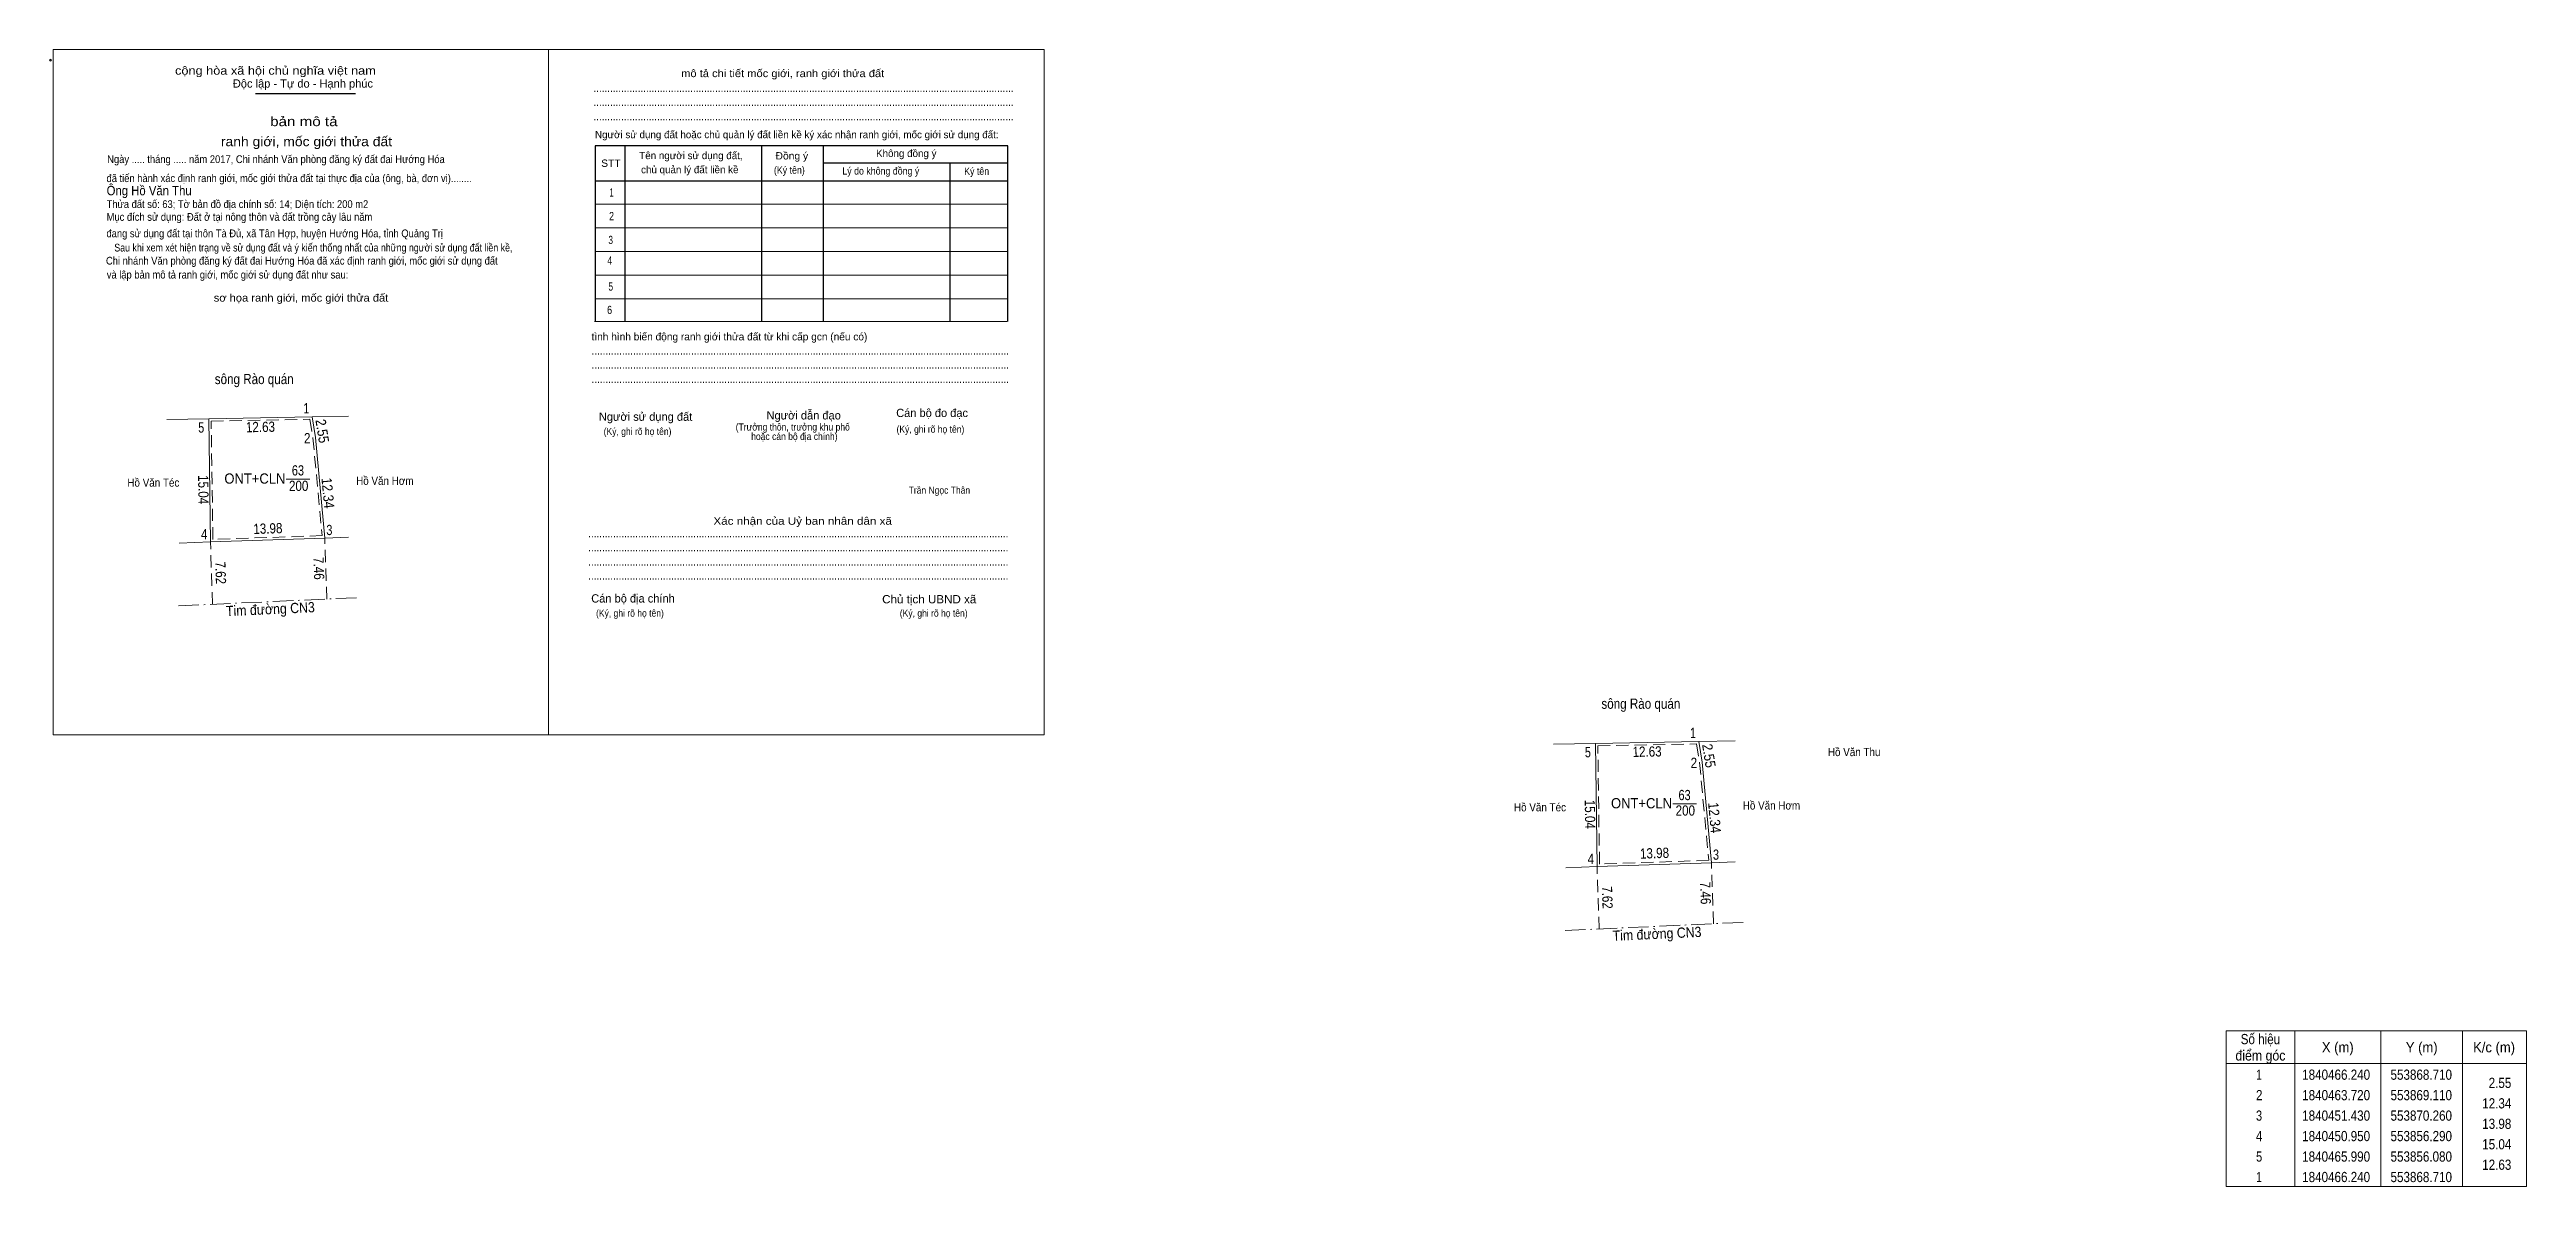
# Model space of a CAD drawing. Header units: metres. Extents: x 553667 to 553970, y 1840412 to 1840551.
import ezdxf
from ezdxf.enums import TextEntityAlignment as Align

# ---------------------------------------------------------------- set-up
doc = ezdxf.new("R2010")
doc.units = ezdxf.units.M
doc.header["$LTSCALE"] = 0.5
doc.header["$PDMODE"] = 32
doc.header["$PDSIZE"] = 0.25
doc.linetypes.add('DOT_DASHED', pattern=[7.7, 5, -1.2, 0.3, -1.2])
doc.linetypes.add('MEDIUM_DASHED', pattern=[4.5, 3, -1.5])
for name, color, linetype, lineweight in [('1', 7, 'Continuous', 13), ('10', 7, 'Continuous', 13), ('2', 7, 'Continuous', 13), ('22', 7, 'DOT_DASHED', 13), ('63', 7, 'Continuous', 13)]:
    doc.layers.add(name, color=color, linetype=linetype, lineweight=lineweight)
for name, color, linetype in [('13', 7, 'Continuous'), ('15', 7, 'Continuous'), ('4', 7, 'Continuous')]:
    doc.layers.add(name, color=color, linetype=linetype)

msp = doc.modelspace()

# ---------------------------------------------------------------- linework, layer by layer
at = {"layer": '1'}
for points in [[(553699.31, 1840505.9), (553699.71, 1840503.38), (553700.86, 1840491.09), (553686.89, 1840490.61), (553686.68, 1840505.65)], [(553868.71, 1840466.24), (553869.11, 1840463.72), (553870.26, 1840451.43), (553856.29, 1840450.95), (553856.08, 1840465.99)]]:
    msp.add_lwpolyline(points, close=True, dxfattribs=at)
at = {"layer": '1', "linetype": 'MEDIUM_DASHED'}
for points in [[(553699.05, 1840505.59), (553699.41, 1840503.34), (553700.53, 1840491.38), (553687.19, 1840490.92), (553686.98, 1840505.36)], [(553868.45, 1840465.93), (553868.81, 1840463.68), (553869.93, 1840451.72), (553856.59, 1840451.26), (553856.38, 1840465.7)]]:
    msp.add_lwpolyline(points, close=True, dxfattribs=at)
at = {"layer": '10'}
for p, q in [((553681.55, 1840505.55), (553686.68, 1840505.65)), ((553686.68, 1840505.65), (553699.31, 1840505.9)), ((553686.89, 1840490.61), (553686.68, 1840505.65)), ((553699.31, 1840505.9), (553703.76, 1840505.99)), ((553683.06, 1840490.48), (553686.89, 1840490.61)), ((553686.89, 1840490.61), (553700.86, 1840491.09)), ((553700.86, 1840491.09), (553703.77, 1840491.19)), ((553850.95, 1840465.89), (553856.08, 1840465.99)), ((553856.08, 1840465.99), (553868.71, 1840466.24)), ((553856.29, 1840450.95), (553856.08, 1840465.99)), ((553868.71, 1840466.24), (553873.16, 1840466.33)), ((553852.46, 1840450.82), (553856.29, 1840450.95)), ((553856.29, 1840450.95), (553870.26, 1840451.43)), ((553870.26, 1840451.43), (553873.17, 1840451.53))]:
    msp.add_line(p, q, dxfattribs=at)
for points in [[(553700.86, 1840491.09), (553699.71, 1840503.38), (553699.31, 1840505.9)], [(553870.26, 1840451.43), (553869.11, 1840463.72), (553868.71, 1840466.24)]]:
    msp.add_lwpolyline(points, dxfattribs=at)
at = {"layer": '2', "lineweight": 25}
for p, q in [((553692.39, 1840545.4), (553704.63, 1840545.4)), ((553737.51, 1840539.01), (553737.51, 1840517.52)), ((553754.21, 1840538.93), (553754.21, 1840517.52)), ((553761.74, 1840538.93), (553761.74, 1840517.52)), ((553733.89, 1840534.74), (553784.31, 1840534.74)), ((553761.74, 1840536.94), (553784.31, 1840536.94)), ((553777.24, 1840536.94), (553777.24, 1840517.52))]:
    msp.add_line(p, q, dxfattribs=at)
at = {"layer": '2'}
for p, q in [((553733.89, 1840531.86), (553784.31, 1840531.86)), ((553733.89, 1840528.97), (553784.31, 1840528.97)), ((553733.89, 1840526.08), (553784.31, 1840526.08)), ((553733.89, 1840523.2), (553784.31, 1840523.2)), ((553733.89, 1840520.31), (553784.31, 1840520.31)), ((553733.8, 1840517.52), (553784.23, 1840517.52)), ((553696.16, 1840498.29), (553699.05, 1840498.29)), ((553865.56, 1840458.63), (553868.45, 1840458.63))]:
    msp.add_line(p, q, dxfattribs=at)
for points in [[(553667.69, 1840550.76), (553728.21, 1840550.76), (553728.21, 1840467.06), (553667.69, 1840467.06)], [(553728.21, 1840550.76), (553788.73, 1840550.76), (553788.73, 1840467.05), (553728.21, 1840467.05)], [(553728.21, 1840550.76), (553788.73, 1840550.76), (553788.73, 1840467.05), (553728.21, 1840467.05)]]:
    msp.add_lwpolyline(points, close=True, dxfattribs=at)
at = {"layer": '2', "lineweight": 25}
msp.add_lwpolyline([(553784.31, 1840517.52), (553784.31, 1840539.01), (553733.89, 1840539.01), (553733.89, 1840517.52)], dxfattribs=at)
at = {"layer": '2'}
msp.add_point((553667.36, 1840549.47), dxfattribs=at)
at = {"layer": '22'}
for p, q in [((553704.72, 1840483.8), (553682.92, 1840482.8)), ((553874.12, 1840444.14), (553852.32, 1840443.14))]:
    msp.add_line(p, q, dxfattribs=at)
at = {"layer": '63', "linetype": 'MEDIUM_DASHED'}
for p, q in [((553687.15, 1840482.99), (553686.89, 1840490.61)), ((553701.11, 1840483.63), (553700.86, 1840491.09)), ((553856.55, 1840443.33), (553856.29, 1840450.95)), ((553870.51, 1840443.97), (553870.26, 1840451.43))]:
    msp.add_line(p, q, dxfattribs=at)
at = {"layer": '63'}
for p, q in [((553941.53, 1840430.88), (553941.53, 1840411.88)), ((553952.03, 1840430.88), (553952.03, 1840411.88)), ((553962.03, 1840430.88), (553962.03, 1840411.88)), ((553933.13, 1840426.88), (553969.83, 1840426.88))]:
    msp.add_line(p, q, dxfattribs=at)
msp.add_lwpolyline([(553933.13, 1840430.88), (553969.83, 1840430.88), (553969.83, 1840411.88), (553933.13, 1840411.88)], close=True, dxfattribs=at)

# ---------------------------------------------------------------- texts
at = {"layer": '13', "width": 0.8}
for p in [(553697.58, 1840498.73), (553866.98, 1840459.07)]:
    msp.add_text('63', height=1.25, dxfattribs=at).set_placement(p, align=Align.CENTER)
at = {"layer": '15', "width": 0.9}
for s, p in [('Hồ Văn Téc', (553679.92, 1840497.36)), ('Hồ Văn Hơm', (553708.195, 1840497.58)), ('Hồ Văn Thu', (553887.7, 1840464.45)), ('Hồ Văn Téc', (553849.32, 1840457.7)), ('Hồ Văn Hơm', (553877.595, 1840457.92))]:
    msp.add_text(s, height=1, dxfattribs=at).set_placement(p, align=Align.CENTER)
at = {"layer": '2'}
for s, height, width, p in [('cộng hòa xã hội chủ nghĩa việt nam', 1.01, 1.15, (553682.57, 1840547.69)), ('........................................................................................................................................................', 1.01, 0.9, (553733.68, 1840545.59)), ('........................................................................................................................................................', 1.01, 0.9, (553733.68, 1840543.86)), ('........................................................................................................................................................', 1.01, 0.9, (553733.68, 1840542.13)), ('Ngày ..... tháng ..... năm 2017, Chi nhánh Văn phòng đăng ký đất đai Hướng Hóa', 0.9513, 0.9, (553674.28, 1840536.89)), ('STT', 0.8945, 1.05, (553734.63, 1840536.43)), ('Đồng ý', 0.8945, 1.05, (553755.93, 1840537.33)), (' đã tiến hành xác định ranh giới, mốc giới thửa đất tại thực địa của (ông, bà, đơn vị)........', 0.9491, 0.9, (553673.88, 1840534.57)), ('Ông Hồ Văn Thu', 1.15, 0.9, (553674.21, 1840532.96)), ('(Ký tên)', 0.8945, 0.9, (553755.73, 1840535.59)), ('Lý do không đồng ý', 0.8945, 0.9, (553764.09, 1840535.49)), ('Ký tên', 0.8945, 0.9, (553778.97, 1840535.45)), ('Thửa đất số: 63; Tờ bản đồ địa chính số: 14; Diện tích: 200 m2', 0.95, 0.9, (553674.21, 1840531.4)), ('đang sử dụng đất tại thôn Tà Đủ, xã Tân Hợp, huyện Hướng Hóa, tỉnh Quảng Trị', 0.9501, 0.9, (553674.19, 1840527.83)), ('Mục đích sử dụng: Đất ở tại nông thôn và đất trồng cây lâu năm', 0.9516, 0.9, (553674.21, 1840529.84)), ('Chi nhánh Văn phòng đăng ký đất đai Hướng Hóa đã xác định ranh giới, mốc giới sử dụng đất', 0.9491, 0.9, (553674.13, 1840524.49)), ('Sau khi xem xét hiện trạng về sử dụng đất và ý kiến thống nhất của những người sử dụng đất liền kề,', 0.9491, 0.85, (553675.15, 1840526.09)), (' và lập bản mô tả ranh giới, mốc giới sử dụng đất như sau:', 0.9491, 0.9, (553673.91, 1840522.79)), ('.......................................................................................................................................................', 1.01, 0.9, (553733.45, 1840513.5)), ('.......................................................................................................................................................', 1.01, 0.9, (553733.45, 1840511.77)), ('.......................................................................................................................................................', 1.01, 0.9, (553733.45, 1840510.03)), ('(Ký, ghi rõ họ tên)', 0.8657, 0.9, (553734.93, 1840503.68)), ('(Ký, ghi rõ họ tên)', 0.8657, 0.9, (553770.71, 1840503.95)), ('Trần Ngọc Thân', 0.8636, 0.9, (553772.19, 1840496.5)), ('........................................................................................................................................................', 1.01, 0.9, (553733.04, 1840491.18)), ('........................................................................................................................................................', 1.01, 0.9, (553733.04, 1840489.46)), ('........................................................................................................................................................', 1.01, 0.9, (553733.04, 1840487.73)), ('........................................................................................................................................................', 1.01, 0.9, (553733.04, 1840486.01)), ('Chủ tịch UBND xã', 1.01, 1.05, (553768.95, 1840483.11)), ('(Ký, ghi rõ họ tên)', 0.8657, 0.9, (553734, 1840481.48)), ('(Ký, ghi rõ họ tên)', 0.8657, 0.9, (553771.11, 1840481.48))]:
    msp.add_text(s, height=height, dxfattribs=dict(at, width=width)).set_placement(p)
for s, height, p in [('Độc lập - Tự do - Hạnh phúc', 1.01, (553689.63, 1840546.11)), ('Người sử dụng đất hoặc chủ quản lý đất liền kề ký xác nhận ranh giới, mốc giới sử dụng đất:', 0.8945, (553733.87, 1840539.93)), ('Tên người sử dụng đất,', 0.8945, (553739.28, 1840537.37)), ('Không đồng ý', 0.8945, (553768.21, 1840537.63)), ('chủ quản lý đất liền kề', 0.8945, (553739.5, 1840535.65)), ('tình hình biến động ranh giới thửa đất từ khi cấp gcn (nếu có)', 0.9233, (553733.45, 1840515.23)), ('Cán bộ đo đạc', 1.008, (553770.67, 1840505.87)), ('Người sử dụng đất', 1.01, (553734.35, 1840505.41)), ('Người dẫn đạo', 1.01, (553754.83, 1840505.57)), ('Cán bộ địa chính', 1.01, (553733.41, 1840483.21))]:
    msp.add_text(s, height=height, dxfattribs=at).set_placement(p)
for s, height, width, p in [('mô tả chi tiết mốc giới, ranh giới thửa đất', 0.9233, 1.1, (553756.8, 1840547.39)), ('ranh giới, mốc giới thửa đất', 1.154, 1.1, (553698.625, 1840538.95)), ('bản mô tả', 1.154, 1.2, (553698.305, 1840541.4)), ('1', 1.01, 0.65, (553735.905, 1840532.79)), ('2', 1.01, 0.8, (553735.895, 1840529.91)), ('4', 1.01, 0.8, (553735.68, 1840524.49)), ('3', 1.01, 0.75, (553735.79, 1840527)), ('5', 1.01, 0.75, (553735.8, 1840521.31)), ('sơ họa ranh giới, mốc giới thửa đất', 0.9233, 1.1, (553697.955, 1840519.97)), ('6', 1.01, 0.8, (553735.655, 1840518.45)), ('(Trưởng thôn, trưởng khu phố', 0.8657, 0.9, (553758.03, 1840504.22)), ('hoặc cán bộ địa chính)', 0.8657, 0.9, (553758.225, 1840503.07)), ('Xác nhận của Uỷ ban nhân dân xã', 0.9238, 1.15, (553759.24, 1840492.71))]:
    msp.add_text(s, height=height, dxfattribs=dict(at, width=width)).set_placement(p, align=Align.CENTER)
at = {"layer": '2', "width": 0.95}
for p in [(553696.05, 1840497.73), (553865.45, 1840458.07)]:
    msp.add_text('ONT+CLN', height=1.25, dxfattribs=at).set_placement(p, align=Align.RIGHT)
at = {"layer": '4', "width": 0.85}
for p in [(553697.67, 1840496.84), (553867.07, 1840457.18)]:
    msp.add_text('200', height=1.25, dxfattribs=at).set_placement(p, align=Align.CENTER)
at = {"layer": '63'}
for s, width, p in [('sông Rào quán', 0.85, (553692.24, 1840509.89)), ('sông Rào quán', 0.85, (553861.64, 1840470.23)), ('điểm góc', 0.9, (553937.33, 1840427.26)), ('Số hiệu', 0.85, (553937.33, 1840429.26)), ('X (m)', 0.95, (553946.78, 1840428.26)), ('Y (m)', 0.95, (553957.035, 1840428.26)), ('K/c (m)', 0.95, (553965.875, 1840428.26)), (' 1', 0.75, (553936.98, 1840424.91)), ('1840466.240', 0.85, (553946.58, 1840424.91)), ('553868.710', 0.85, (553956.98, 1840424.91)), (' 2', 0.85, (553936.985, 1840422.41)), ('1840463.720', 0.85, (553946.58, 1840422.41)), ('553869.110', 0.85, (553956.98, 1840422.41)), (' 3', 0.8, (553936.975, 1840419.91)), ('1840451.430', 0.85, (553946.58, 1840419.91)), ('553870.260', 0.85, (553956.98, 1840419.91)), (' 4', 0.85, (553936.98, 1840417.41)), (' 5', 0.8, (553936.985, 1840414.91)), ('1840450.950', 0.85, (553946.58, 1840417.41)), ('1840465.990', 0.85, (553946.58, 1840414.91)), ('553856.290', 0.85, (553956.98, 1840417.41)), ('553856.080', 0.85, (553956.98, 1840414.91)), (' 1', 0.75, (553936.98, 1840412.41)), ('1840466.240', 0.85, (553946.58, 1840412.41)), ('553868.710', 0.85, (553956.98, 1840412.41))]:
    msp.add_text(s, height=1.25, dxfattribs=dict(at, width=width)).set_placement(p, align=Align.CENTER)
for s, width, p in [(' 1', 0.75, (553698.95, 1840506.32)), (' 5', 0.8, (553686.14, 1840503.97)), (' 2', 0.85, (553699.11, 1840502.66)), (' 4', 0.85, (553686.53, 1840490.94)), (' 3', 0.8, (553701.79, 1840491.45)), (' 1', 0.75, (553868.35, 1840466.66)), (' 5', 0.8, (553855.54, 1840464.31)), (' 2', 0.85, (553868.51, 1840463)), (' 4', 0.85, (553855.93, 1840451.28)), (' 3', 0.8, (553871.19, 1840451.79)), ('2.55', 0.85, (553967.98, 1840423.91)), ('12.34', 0.85, (553967.98, 1840421.41)), ('13.98', 0.85, (553967.98, 1840418.91)), ('15.04', 0.85, (553967.98, 1840416.41)), ('12.63', 0.85, (553967.98, 1840413.91))]:
    msp.add_text(s, height=1.25, dxfattribs=dict(at, width=width)).set_placement(p, align=Align.RIGHT)
for s, rotation, width, p in [('12.63', 1.134, 0.85, (553693.0126, 1840504.0355)), ('2.55', 279.019, 0.9, (553699.9421, 1840504.058)), ('15.04', 270.8, 0.85, (553685.4054, 1840496.9887)), ('12.34', 275.346, 0.9, (553700.6247, 1840496.5232)), ('13.98', 1.968, 0.85, (553693.9285, 1840491.6321)), ('7.46', 271.919, 0.85, (553699.5176, 1840487.3609)), ('7.62', 271.954, 0.85, (553687.5184, 1840486.8213)), ('Tim đường CN3', 2.626, 0.9, (553694.2414, 1840481.7818)), ('12.63', 1.134, 0.85, (553862.4126, 1840464.3755)), ('2.55', 279.019, 0.9, (553869.3421, 1840464.398)), ('15.04', 270.8, 0.85, (553854.8054, 1840457.3287)), ('12.34', 275.346, 0.9, (553870.0247, 1840456.8632)), ('13.98', 1.968, 0.85, (553863.3285, 1840451.9721)), ('7.62', 271.954, 0.85, (553856.9184, 1840447.1613)), ('7.46', 271.919, 0.85, (553868.9176, 1840447.7009)), ('Tim đường CN3', 2.626, 0.9, (553863.6414, 1840442.1218))]:
    msp.add_text(s, height=1.25, rotation=rotation, dxfattribs=dict(at, width=width)).set_placement(p, align=Align.CENTER)

doc.saveas('drawing.dxf')
